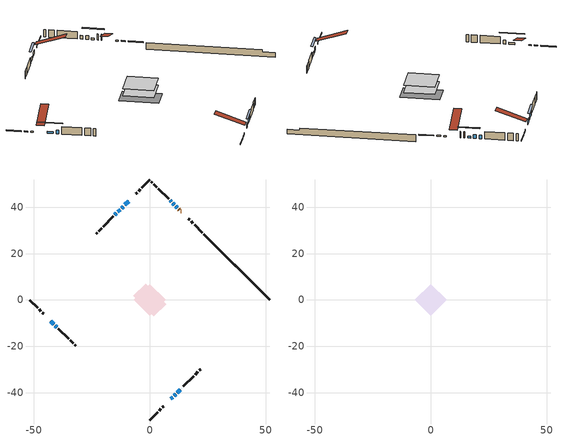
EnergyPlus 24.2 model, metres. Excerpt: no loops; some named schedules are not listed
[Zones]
conditioned space
 floor adiabatic (AdiabaticFloorConstruction): -6.9,0 0,6.9 6.9,0 0,-6.9 z0.91
 floor foundation (Slab1 construction): -7.11,1.74 -1.74,7.11 7.11,-1.74 1.74,-7.11 z-1.32
 wall outside (RimJoist1 construction): 0,-51.75 3.34,-48.41 / -51.75,0 -48.41,-3.34 / 0,51.75 -3.34,48.41 / 22.65,29.11 19.31,32.45 z0.91:1.21
 wall outside (RimJoist2 construction): 4,-47.76 4.82,-46.94 / -47.76,-4 -46.94,-4.82 / -4,47.76 -4.82,46.94 / 18.65,33.11 17.83,33.92 z0.91:1.21
 wall outside (RimJoist3 construction): 5.47,-46.28 6.01,-45.75 / -46.28,-5.47 -45.75,-6.01 / -5.47,46.28 -6.01,45.75 / 17.17,34.58 16.64,35.11 z0.91:1.21
 wall outside (AdiabaticWallConstruction 1): 13.56,38.2 13.41,38.34 / 12.76,39 12.55,39.21 z0.91:2.94
 wall outside (AdiabaticWallConstruction): 9.09,-42.66 9.85,-41.9 / -9.09,42.66 -10.78,40.98 / -12.74,39.02 -13.71,38.04 / -40.71,-11.04 -40.09,-11.66 / 11.81,-39.94 13.06,-38.7 / 13.71,-38.04 13.8,-37.96 / 10.59,41.17 9.96,41.79 / 9.31,42.45 8.77,42.98 / -14.37,37.39 -15.05,36.71 z0.91:2.13; -11.43,40.32 -12.08,39.67 / -42.66,-9.09 -41.37,-10.39 / 10.51,-41.25 11.16,-40.6 / 11.89,39.86 11.24,40.51 z0.91:1.52
 wall outside (Wall1 construction): 14.45,-37.3 18.89,-32.87 / -39.43,-12.32 -35,-16.76 / -15.7,36.05 -20.14,31.61 / 8.12,43.64 3.68,48.07 z0.91:3.35
 wall outside (Wall2 construction): 19.54,-32.21 20.79,-30.97 / -34.34,-17.41 -33.1,-18.66 / -20.8,30.96 -22.04,29.72 / 3.02,48.73 1.78,49.97 z0.91:3.35
 wall outside (Wall3 construction): 21.44,-30.31 21.91,-29.84 / -32.44,-19.31 -31.97,-19.78 / -22.7,29.06 -23.17,28.59 / 1.13,50.63 0.66,51.1 z0.91:3.35
 wall foundation (FoundationWall1 construction): 23.31,28.45,-1.32 23.31,28.45,0.91 48.91,2.84,0.91 48.91,2.84,0.22 51.75,0,0.22 51.75,0,-1.32
 window (WindowConstruction 7): 9.09,-42.66 9.85,-41.9 z0.91:2.13
 window (WindowConstruction 6): -9.09,42.66 -10.78,40.98 z0.91:2.13
 window (WindowConstruction 9): -11.43,40.32 -12.08,39.67 z0.91:1.52
 window (WindowConstruction 10): -42.66,-9.09 -41.37,-10.38 z0.91:1.52
 window (WindowConstruction 11): 10.51,-41.25 11.16,-40.6 z0.91:1.52
 window (WindowConstruction 12): 11.89,39.86 11.24,40.51 z0.91:1.52
 window (WindowConstruction): -12.74,39.02 -13.71,38.05 z0.91:2.13
 window (WindowConstruction 1): -40.71,-11.04 -40.09,-11.66 z0.91:2.13
 window (WindowConstruction 2): 11.81,-39.94 13.06,-38.7 z0.91:2.13
 window (WindowConstruction 3): 13.71,-38.04 13.79,-37.96 z0.91:2.13
 window (WindowConstruction 4): 10.59,41.17 9.97,41.79 z0.91:2.13
 window (WindowConstruction 5): 9.31,42.45 8.77,42.98 z0.91:2.13
 window (WindowConstruction 8): -14.37,37.39 -15.05,36.71 z0.91:2.13
 door (Door): 13.56,38.2 13.41,38.34 z0.91:2.94
 door (Door 1): 12.76,39 12.55,39.21 z0.91:2.94
 ceiling adiabatic (AdiabaticFloorConstruction): 0,-6.9 6.9,0 0,6.9 -6.9,0 z0.91
attic - vented
 floor to conditioned space (Floor1 construction Reversed): -6.9,0 0,6.9 6.9,0 0,-6.9 z3.35
 roof outside (Roof1 construction): 8.43,-43.32,3.35 1.72,-36.6,6.51 -0.05,-38.37,6.51 6.66,-45.09,3.35; -43.32,-8.43,3.35 -36.6,-1.72,6.51 -38.37,0.05,6.51 -45.09,-6.66,3.35; -8.43,43.32,3.35 -1.72,36.6,6.51 0.05,38.37,6.51 -6.66,45.09,3.35; 14.21,37.54,3.35 7.5,30.82,6.51 9.27,29.05,6.51 15.98,35.77,3.35
shading: -14.24,37.52 -9.28,42.48 -9.71,42.91 -14.67,37.95 z4.57; -39.21,-12.54 -44.82,-6.93 -45.25,-7.36 -39.64,-12.97 z4.57; 13.31,-38.44 8.35,-43.4 8.78,-43.83 13.74,-38.87 z4.57; 9.09,42.67 14.05,37.71 14.48,38.14 9.52,43.1 z4.57
[Building]
Building 1: Terrain=Suburbs
[Site:Location]
Quebec Intl AP_QC: Latitude {deg}=46.8; Longitude {deg}=-71.38; Time Zone {hr}=-5; Elevation {m}=74; Keep Site Location Information=Yes
[Site:GroundTemperature:Shallow]
0.0108218, -2.24938, -2.43038, -1.3578, 2.94801, 7.23376, 10.9493, 13.303, 13.5029, 11.5886, 7.96783, 3.81355
[Site:WaterMainsTemperature]
Calculation Method=Schedule; Temperature Schedule=mains temperature schedule
[Material] Roughness=Rough; Thermal Absorptance=0.9
Name | Thickness {m} | Conductivity {W/m-K} | Density {kg/m3} | Specific Heat {J/kg-K} | Solar Absorptance | Visible Absorptance
asphalt or fiberglass shingles | 0.00635 | 0.162714 | 1121.4 | 1465.45 | 0.4 | 0.4
ceiling loosefill ins | 0.169333 | 0.0480833 | 16.02 | 1046.75 | 0.7 | 0.7
ceiling stud and cavity | 0.1397 | 0.0903612 | 65.682 | 1177.47 | 0.7 | 0.7
concrete 4.0 in. | 0.1016 | 1.803125 | 2242.8 | 837.4 | 0.7 | 0.7
concrete 8.0 in. | 0.2032 | 1.803125 | 2242.8 | 837.4 | 0.7 | 0.7
door material | 0.04445 | 0.053851 | 512.64 | 1214.23 | 0.7 | 0.7
exterior vertical ins | 0.0427865 | 0.029427 | 32.04 | 1214.23 | 0.7 | 0.7
floor covering | 0.0127 | 0.0433444 | 54.468 | 1339.84 | 0.6 | 0.6
floor rigid ins; wall rigid ins | 0.512978 | 0.029427 | 32.04 | 1214.23 | 0.7 | 0.7
floor stud and cavity | 0.1397 | 1.75129 | 37.0049 | 1207.88 | 0.7 | 0.7
furniture material conditioned space 1 | 0.1524 | 0.115458 | 640.8 | 1214.23 | 0.6 | 0.6
gypsum board | 0.0127 | 0.160291 | 801 | 837.4 | 0.6 | 0.6
gypsum board 1 | 0.0127 | 0.160291 | 801 | 837.4 | 0.7 | 0.7
osb sheathing 0.5 in. | 0.0127 | 0.115458 | 512.64 | 1214.23 | 0.7 | 0.7
osb sheathing 0.75 in. | 0.01905 | 0.115458 | 512.64 | 1214.23 | 0.7 | 0.7
osb sheathing 2.0 in. | 0.0508 | 0.115458 | 512.64 | 1214.23 | 0.7 | 0.7
rim joist rigid ins | 0.051816 | 0.029427 | 32.04 | 1214.23 | 0.7 | 0.7
rim joist stud and cavity | 0.0508 | 0.559327 | 125.044 | 1163.47 | 0.6 | 0.6
rim joist stud and cavity 1 | 0.0508 | 0.647153 | 125.044 | 1163.47 | 0.6 | 0.6
rim joist stud and cavity 2 | 0.0508 | 0.0300966 | 125.044 | 1163.47 | 0.6 | 0.6
wall stud and cavity | 0.1397 | 0.0764338 | 139.0536 | 1170.24 | 0.7 | 0.7
wall stud and cavity 1 | 0.1397 | 0.0783975 | 139.0536 | 1170.24 | 0.7 | 0.7
wall stud and cavity 2 | 0.1397 | 0.0868986 | 139.0536 | 1170.24 | 0.7 | 0.7
wall stud and cavity 3 | 0.0889 | 0.380278 | 52.3479 | 1209.89 | 0.7 | 0.7
wall stud and cavity 4 | 0.0889 | 0.391764 | 83.0341 | 1211.67 | 0.7 | 0.7
wood siding | 0.0254 | 0.102417 | 544.68 | 1172.36 | 0.4 | 0.4
wood siding 1; wood siding 2; wood siding 3 | 0.0254 | 0.102417 | 544.68 | 1172.36 | 0.7 | 0.7
[WindowMaterial:SimpleGlazingSystem]
Name | U-Factor {W/m2-K} | Solar Heat Gain Coefficient
WindowMaterial | 2.92871 | 0.61
WindowMaterial 1 | 2.95483 | 0.57
WindowMaterial 2 | 3.06158 | 0.3
WindowMaterial 3 | 2.96164 | 0.56
WindowMaterial 4 | 2.90941 | 0.64
WindowMaterial 5 | 2.946882 | 0.64
WindowMaterial 6 | 2.949721 | 0.64
WindowMaterial 7 | 3.0383 | 0.46
[Construction]
AdiabaticFloorConstruction: floor stud and cavity, floor rigid ins, osb sheathing 0.75 in., floor covering
AdiabaticWallConstruction: wood siding 2, wall rigid ins, wall stud and cavity 3, gypsum board
AdiabaticWallConstruction 1: wood siding 3, wall rigid ins, wall stud and cavity 3, gypsum board
Door; Door 1: door material
Floor1 construction Reversed: gypsum board, ceiling stud and cavity, ceiling loosefill ins
FoundationWall1 construction: concrete 8.0 in., gypsum board 1
furniture construction conditioned space 1: furniture material conditioned space 1
PartitionWallConstruction: gypsum board, wall stud and cavity 4, gypsum board
RimJoist1 construction: wood siding 1, rim joist rigid ins, osb sheathing 2.0 in., rim joist stud and cavity
RimJoist2 construction: wood siding 1, rim joist rigid ins, osb sheathing 2.0 in., rim joist stud and cavity 1
RimJoist3 construction: wood siding 1, osb sheathing 2.0 in., rim joist stud and cavity 2
Roof1 construction: asphalt or fiberglass shingles
Slab1 construction: concrete 4.0 in.
Wall1 construction: wood siding, osb sheathing 0.5 in., wall stud and cavity, gypsum board
Wall2 construction: wood siding, osb sheathing 0.5 in., wall stud and cavity 1, gypsum board
Wall3 construction: wood siding, osb sheathing 0.5 in., wall stud and cavity 2, gypsum board
WindowConstruction: WindowMaterial
WindowConstruction 1; WindowConstruction 2; WindowConstruction 4: WindowMaterial 1
WindowConstruction 10; WindowConstruction 11; WindowConstruction 12; WindowConstruction 9: WindowMaterial 7
WindowConstruction 3: WindowMaterial 2
WindowConstruction 5: WindowMaterial 3
WindowConstruction 6: WindowMaterial 4
WindowConstruction 7: WindowMaterial 5
WindowConstruction 8: WindowMaterial 6
[Zone] Multiplier=1; Part of Total Floor Area=Yes
Name | Volume {m3}
attic - vented | 48.8864
conditioned space | 463.8
[Space]
Name | Zone | Volume {m3}
attic - vented 1 | attic - vented | 48.8864
conditioned space 1 | conditioned space | 463.8
[ZoneInfiltration:EffectiveLeakageArea]
infil attic - vented 1: Zone or Space=attic - vented 1; Schedule=Always On Discrete; Effective Air Leakage Area {cm2}=3511.75; Stack Coefficient=0.000220179; Wind Coefficient=1.00255e-05
[ZoneMixing]
whole house fan mix: Zone or Space=attic - vented; Schedule=Always On Continuous; Design Flow Rate Calculation Method=Flow/Zone; Design Flow Rate {m3/s}=0; Source Zone or Space=conditioned space
[SurfaceProperty:ExposedFoundationPerimeter]
Slab1: Exposed Perimeter Calculation Method=TotalExposedPerimeter; Total Exposed Perimeter {m}=40.234
[InternalMass] Zone or ZoneList=conditioned space; Space or SpaceList=conditioned space 1
Name | Construction | Surface Area {m2}
furniture mass conditioned space 1 | furniture construction conditioned space 1 | 76.0841
partition wall mass | PartitionWallConstruction | 190.21
[Lights]
interior lighting: Zone or ZoneList or Space or SpaceList=conditioned space 1; Schedule=interior lighting schedule; Design Level Calculation Method=LightingLevel; Lighting Level {W}=343.2; Return Air Fraction=0; Fraction Radiant=0.6; Fraction Visible=0.2; Fraction Replaceable=1
[People]
occupants: Zone or ZoneList or Space or SpaceList=conditioned space 1; Number of People Schedule=occupants schedule; Number of People Calculation Method=People; Number of People=3; Fraction Radiant=0.314171; Sensible Heat Fraction=0.56303; Activity Level Schedule=occupants activity schedule; Carbon Dioxide Generation Rate {m3/s-W}=0; Enable ASHRAE 55 Comfort Warnings=No; Mean Radiant Temperature Calculation Type=EnclosureAveraged
[ElectricEquipment] Zone or ZoneList or Space or SpaceList=conditioned space 1; Design Level Calculation Method=EquipmentLevel
Name | Schedule | Design Level {W} | Fraction Latent | Fraction Radiant | Fraction Lost
clothes dryer | clothes dryer schedule | 140.772 | 0.015 | 0.081 | 0.85
clothes washer | clothes washer schedule | 32.1985 | 0.03 | 0.162 | 0.7
cooking range | cooking range schedule | 215.147 | 0.08 | 0.432 | 0.2
dishwasher | dishwasher schedule | 66.8632 | 0.3 | 0.18 | 0.4
fridge | fridge schedule | 72.9452 | 0 | 0.6 | 0
mech vent bath fan 0 | mech vent bath fan 0 schedule | 50.2 | 0 | 0 | 1
mech vent house fan | mech vent house fan schedule | 19.9167 | 0 | 0 | 0.5
mech vent house fan cfis | mech vent house fan cfis schedule | 0 | 0 | 0 | 0
mech vent range fan 0 | mech vent range fan 0 schedule | 57 | 0 | 0 | 1
misc plug loads | misc plug loads schedule | 494.7 | 0.045 | 0.513 | 0.1
whole house fan | Always On Discrete | 0 | 0 | 0 | 1
[OtherEquipment] Zone or ZoneList or Space or SpaceList=conditioned space 1; Design Level Calculation Method=EquipmentLevel
Name | Fuel Type | Schedule | Design Level {W} | Fraction Latent | Fraction Radiant | Fraction Lost
clothes dryer 1 | Electricity | clothes dryer schedule | 0 | 0.015 | 0.081 | 0.85
cooking range 1 | Electricity | cooking range schedule | 0 | 0.08 | 0.432 | 0.2
general water use latent | None | general water use schedule | 62.594 | 1 | 0 | 0
general water use sensible | None | general water use schedule | -61.6891 | 0 | 0.6 | 0
mech vent house fan latent load | None | Always On Discrete | 0 | 1 | 0 | 0
mech vent house fan sensible load | None | Always On Discrete | 0 | 0 | 0 | 0
water heater energy adjustment1 | Electricity | Always On Discrete | 0.01 | 0 | 0 | 1
[ZoneInfiltration:DesignFlowRate] Zone or ZoneList or Space or SpaceList=conditioned space 1; Schedule=Always On Discrete; Design Flow Rate Calculation Method=Flow/Zone; Design Flow Rate {m3/s}=0
infil flow; natural vent flow; whole house fan flow
[AvailabilityManager:Scheduled]
furnace airloop Availability Manager: Schedule=Always On Discrete
[Foundation:Kiva]
Foundation Kiva 1: Initial Indoor Air Temperature {C}=18; Wall Height Above Grade {m}=0.910011; Wall Depth Below Slab {m}=0.2032; Custom Block Material Name 1=exterior vertical ins; Custom Block Depth 1 {m}=2.23001; Custom Block X Position 1 {m}=0.2159; Custom Block Z Position 1 {m}=0
[Foundation:Kiva:Settings]
Soil Conductivity {W/m-K}=0.849921; Soil Density {kg/m3}=1842.3; Soil Specific Heat {J/kg-K}=418.7; Ground Solar Absorptivity=0.9; Ground Thermal Absorptivity=0.9; Ground Surface Roughness {m}=0.03; Far-Field Width {m}=40; Deep-Ground Boundary Condition=ZeroFlux; Deep-Ground Depth {m}=40; Minimum Cell Dimension {m}=0.2; Maximum Cell Growth Coefficient=3; Simulation Timestep=Timestep
[Exterior:Lights]
exterior lighting: Schedule=exterior lighting schedule; Design Level {W}=75.6
[EnergyManagementSystem:GlobalVariable]
furnace_airloop_Fan_RTF
infil_program_Qfan
infil_program_Qinf
natural_vent_program_Qnv
natural_vent_program_Qwhf
[EnergyManagementSystem:Sensor]
Name | Output:Variable or Output:Meter Index Key | Output:Variable or Output:Meter
airflow_gain | infil flow | Infiltration Sensible Heat Gain Energy
airflow_gain_1 | natural vent flow | Infiltration Sensible Heat Gain Energy
airflow_gain_2 | whole house fan flow | Infiltration Sensible Heat Gain Energy
airflow_loss | infil flow | Infiltration Sensible Heat Loss Energy
airflow_loss_1 | natural vent flow | Infiltration Sensible Heat Loss Energy
airflow_loss_2 | whole house fan flow | Infiltration Sensible Heat Loss Energy
clg_load_cond |  | Cooling:EnergyTransfer:Zone:CONDITIONED SPACE
clg_sp_s; clg_sp_s_1 | cooling setpoint | Schedule Value
clothes_dryer_exhaust_0_sch_s | clothes dryer exhaust 0 schedule | Schedule Value
cool_season | cooling season schedule | Schedule Value
htg_load_cond |  | Heating:EnergyTransfer:Zone:CONDITIONED SPACE
htg_sp_s; htg_sp_s_1 | heating setpoint | Schedule Value
ig_ee_conv | clothes dryer | Electric Equipment Convective Heating Energy
ig_ee_conv_2 | cooking range | Electric Equipment Convective Heating Energy
ig_ee_conv_4 | fridge | Electric Equipment Convective Heating Energy
ig_ee_conv_5 | misc plug loads | Electric Equipment Convective Heating Energy
ig_ee_conv_6 | whole house fan | Electric Equipment Convective Heating Energy
ig_ee_rad | clothes dryer | Electric Equipment Radiant Heating Energy
ig_ee_rad_2 | cooking range | Electric Equipment Radiant Heating Energy
ig_ee_rad_4 | fridge | Electric Equipment Radiant Heating Energy
ig_ee_rad_5 | misc plug loads | Electric Equipment Radiant Heating Energy
ig_ee_rad_6 | whole house fan | Electric Equipment Radiant Heating Energy
ig_lgt_conv | interior lighting | Lights Convective Heating Energy
ig_lgt_rad | interior lighting | Lights Radiant Heating Energy
ig_lgt_vis | interior lighting | Lights Visible Radiation Heating Energy
ig_oe_conv | clothes dryer 1 | Other Equipment Convective Heating Energy
ig_oe_conv_1 | cooking range 1 | Other Equipment Convective Heating Energy
ig_oe_conv_2 | general water use latent | Other Equipment Convective Heating Energy
ig_oe_conv_3 | general water use sensible | Other Equipment Convective Heating Energy
ig_oe_conv_4 | water heater energy adjustment1 | Other Equipment Convective Heating Energy
ig_oe_rad | clothes dryer 1 | Other Equipment Radiant Heating Energy
ig_oe_rad_1 | cooking range 1 | Other Equipment Radiant Heating Energy
ig_oe_rad_2 | general water use latent | Other Equipment Radiant Heating Energy
ig_oe_rad_3 | general water use sensible | Other Equipment Radiant Heating Energy
ig_oe_rad_4 | water heater energy adjustment1 | Other Equipment Radiant Heating Energy
ig_ppl_conv | occupants | People Convective Heating Energy
ig_ppl_rad | occupants | People Radiant Heating Energy
im_conv | furniture mass conditioned space 1 | Surface Inside Face Convection Heat Gain Energy
im_conv_1 | partition wall mass | Surface Inside Face Convection Heat Gain Energy
im_ig | furniture mass conditioned space 1 | Surface Inside Face Internal Gains Radiation Heat Gain Energy
im_ig_1 | partition wall mass | Surface Inside Face Internal Gains Radiation Heat Gain Energy
im_lgt | furniture mass conditioned space 1 | Surface Inside Face Lights Radiation Heat Gain Energy
im_lgt_1 | partition wall mass | Surface Inside Face Lights Radiation Heat Gain Energy
im_sol | furniture mass conditioned space 1 | Surface Inside Face Solar Radiation Heat Gain Energy
im_sol_1 | partition wall mass | Surface Inside Face Solar Radiation Heat Gain Energy
im_surf | furniture mass conditioned space 1 | Surface Inside Face Net Surface Thermal Radiation Heat Gain Energy
im_surf_1 | partition wall mass | Surface Inside Face Net Surface Thermal Radiation Heat Gain Energy
mech_vent_bath_fan_0_sch_s | mech vent bath fan 0 schedule | Schedule Value
mech_vent_range_fan_0_sch_s | mech vent range fan 0 schedule | Schedule Value
mv_conv | mech vent bath fan 0 | Electric Equipment Convective Heating Energy
mv_conv_1 | mech vent house fan | Electric Equipment Convective Heating Energy
mv_conv_2 | mech vent house fan cfis | Electric Equipment Convective Heating Energy
mv_conv_3 | mech vent range fan 0 | Electric Equipment Convective Heating Energy
mv_conv_4 | mech vent house fan latent load | Other Equipment Convective Heating Energy
mv_conv_5 | mech vent house fan sensible load | Other Equipment Convective Heating Energy
mv_rad | mech vent bath fan 0 | Electric Equipment Radiant Heating Energy
mv_rad_1 | mech vent house fan | Electric Equipment Radiant Heating Energy
mv_rad_2 | mech vent house fan cfis | Electric Equipment Radiant Heating Energy
mv_rad_3 | mech vent range fan 0 | Electric Equipment Radiant Heating Energy
mv_rad_4 | mech vent house fan latent load | Other Equipment Radiant Heating Energy
mv_rad_5 | mech vent house fan sensible load | Other Equipment Radiant Heating Energy
natural_vent_s | natural vent schedule | Schedule Value
out_pb_s |  | Site Outdoor Air Barometric Pressure
out_wt_s |  | Site Outdoor Air Humidity Ratio
site_vw_s |  | Site Wind Speed
ss_back_out | Window1 | Surface Window Shortwave from Zone Back Out Window Heat Transfer Rate
ss_back_out_1 | Window10 | Surface Window Shortwave from Zone Back Out Window Heat Transfer Rate
ss_back_out_10 | Window7 | Surface Window Shortwave from Zone Back Out Window Heat Transfer Rate
ss_back_out_11 | Window8 | Surface Window Shortwave from Zone Back Out Window Heat Transfer Rate
ss_back_out_12 | Window9 | Surface Window Shortwave from Zone Back Out Window Heat Transfer Rate
ss_back_out_2 | Window11 | Surface Window Shortwave from Zone Back Out Window Heat Transfer Rate
ss_back_out_3 | Window12 | Surface Window Shortwave from Zone Back Out Window Heat Transfer Rate
ss_back_out_4 | Window14 | Surface Window Shortwave from Zone Back Out Window Heat Transfer Rate
ss_back_out_5 | Window15 | Surface Window Shortwave from Zone Back Out Window Heat Transfer Rate
ss_back_out_6 | Window2 | Surface Window Shortwave from Zone Back Out Window Heat Transfer Rate
ss_back_out_7 | Window3 | Surface Window Shortwave from Zone Back Out Window Heat Transfer Rate
ss_back_out_8 | Window4 | Surface Window Shortwave from Zone Back Out Window Heat Transfer Rate
ss_back_out_9 | Window6 | Surface Window Shortwave from Zone Back Out Window Heat Transfer Rate
ss_conv | Door1 | Surface Inside Face Convection Heat Gain Energy
ss_conv_1 | Door2 | Surface Inside Face Convection Heat Gain Energy
ss_conv_10 | Window4 | Surface Inside Face Convection Heat Gain Energy
ss_conv_11 | Window6 | Surface Inside Face Convection Heat Gain Energy
ss_conv_12 | Window7 | Surface Inside Face Convection Heat Gain Energy
ss_conv_13 | Window8 | Surface Inside Face Convection Heat Gain Energy
ss_conv_14 | Window9 | Surface Inside Face Convection Heat Gain Energy
ss_conv_2 | Window1 | Surface Inside Face Convection Heat Gain Energy
ss_conv_3 | Window10 | Surface Inside Face Convection Heat Gain Energy
ss_conv_4 | Window11 | Surface Inside Face Convection Heat Gain Energy
ss_conv_5 | Window12 | Surface Inside Face Convection Heat Gain Energy
ss_conv_6 | Window14 | Surface Inside Face Convection Heat Gain Energy
ss_conv_7 | Window15 | Surface Inside Face Convection Heat Gain Energy
ss_conv_8 | Window2 | Surface Inside Face Convection Heat Gain Energy
ss_conv_9 | Window3 | Surface Inside Face Convection Heat Gain Energy
ss_ig | Door1 | Surface Inside Face Internal Gains Radiation Heat Gain Energy
ss_ig_1 | Door2 | Surface Inside Face Internal Gains Radiation Heat Gain Energy
ss_ig_10 | Window4 | Surface Inside Face Internal Gains Radiation Heat Gain Energy
ss_ig_11 | Window6 | Surface Inside Face Internal Gains Radiation Heat Gain Energy
ss_ig_12 | Window7 | Surface Inside Face Internal Gains Radiation Heat Gain Energy
ss_ig_13 | Window8 | Surface Inside Face Internal Gains Radiation Heat Gain Energy
ss_ig_14 | Window9 | Surface Inside Face Internal Gains Radiation Heat Gain Energy
ss_ig_2 | Window1 | Surface Inside Face Internal Gains Radiation Heat Gain Energy
ss_ig_3 | Window10 | Surface Inside Face Internal Gains Radiation Heat Gain Energy
ss_ig_4 | Window11 | Surface Inside Face Internal Gains Radiation Heat Gain Energy
ss_ig_5 | Window12 | Surface Inside Face Internal Gains Radiation Heat Gain Energy
ss_ig_6 | Window14 | Surface Inside Face Internal Gains Radiation Heat Gain Energy
ss_ig_7 | Window15 | Surface Inside Face Internal Gains Radiation Heat Gain Energy
ss_ig_8 | Window2 | Surface Inside Face Internal Gains Radiation Heat Gain Energy
ss_ig_9 | Window3 | Surface Inside Face Internal Gains Radiation Heat Gain Energy
ss_lgt | Door1 | Surface Inside Face Lights Radiation Heat Gain Energy
ss_lgt_1 | Door2 | Surface Inside Face Lights Radiation Heat Gain Energy
ss_sol | Door1 | Surface Inside Face Solar Radiation Heat Gain Energy
ss_sol_1 | Door2 | Surface Inside Face Solar Radiation Heat Gain Energy
ss_surf | Door1 | Surface Inside Face Net Surface Thermal Radiation Heat Gain Energy
ss_surf_1 | Door2 | Surface Inside Face Net Surface Thermal Radiation Heat Gain Energy
ss_surf_10 | Window4 | Surface Inside Face Net Surface Thermal Radiation Heat Gain Energy
ss_surf_11 | Window6 | Surface Inside Face Net Surface Thermal Radiation Heat Gain Energy
ss_surf_12 | Window7 | Surface Inside Face Net Surface Thermal Radiation Heat Gain Energy
ss_surf_13 | Window8 | Surface Inside Face Net Surface Thermal Radiation Heat Gain Energy
ss_surf_14 | Window9 | Surface Inside Face Net Surface Thermal Radiation Heat Gain Energy
ss_surf_2 | Window1 | Surface Inside Face Net Surface Thermal Radiation Heat Gain Energy
ss_surf_3 | Window10 | Surface Inside Face Net Surface Thermal Radiation Heat Gain Energy
ss_surf_4 | Window11 | Surface Inside Face Net Surface Thermal Radiation Heat Gain Energy
ss_surf_5 | Window12 | Surface Inside Face Net Surface Thermal Radiation Heat Gain Energy
ss_surf_6 | Window14 | Surface Inside Face Net Surface Thermal Radiation Heat Gain Energy
ss_surf_7 | Window15 | Surface Inside Face Net Surface Thermal Radiation Heat Gain Energy
ss_surf_8 | Window2 | Surface Inside Face Net Surface Thermal Radiation Heat Gain Energy
ss_surf_9 | Window3 | Surface Inside Face Net Surface Thermal Radiation Heat Gain Energy
ss_trans_in | Window1 | Surface Window Transmitted Solar Radiation Rate
ss_trans_in_1 | Window10 | Surface Window Transmitted Solar Radiation Rate
ss_trans_in_10 | Window7 | Surface Window Transmitted Solar Radiation Rate
ss_trans_in_11 | Window8 | Surface Window Transmitted Solar Radiation Rate
ss_trans_in_12 | Window9 | Surface Window Transmitted Solar Radiation Rate
ss_trans_in_2 | Window11 | Surface Window Transmitted Solar Radiation Rate
ss_trans_in_3 | Window12 | Surface Window Transmitted Solar Radiation Rate
ss_trans_in_4 | Window14 | Surface Window Transmitted Solar Radiation Rate
ss_trans_in_5 | Window15 | Surface Window Transmitted Solar Radiation Rate
ss_trans_in_6 | Window2 | Surface Window Transmitted Solar Radiation Rate
ss_trans_in_7 | Window3 | Surface Window Transmitted Solar Radiation Rate
ss_trans_in_8 | Window4 | Surface Window Transmitted Solar Radiation Rate
ss_trans_in_9 | Window6 | Surface Window Transmitted Solar Radiation Rate
ss_trans_out | Window1 | Surface Inside Face Initial Transmitted Diffuse Transmitted Out Window Solar Radiation Rate
ss_trans_out_1 | Window10 | Surface Inside Face Initial Transmitted Diffuse Transmitted Out Window Solar Radiation Rate
ss_trans_out_10 | Window7 | Surface Inside Face Initial Transmitted Diffuse Transmitted Out Window Solar Radiation Rate
ss_trans_out_11 | Window8 | Surface Inside Face Initial Transmitted Diffuse Transmitted Out Window Solar Radiation Rate
ss_trans_out_12 | Window9 | Surface Inside Face Initial Transmitted Diffuse Transmitted Out Window Solar Radiation Rate
ss_trans_out_2 | Window11 | Surface Inside Face Initial Transmitted Diffuse Transmitted Out Window Solar Radiation Rate
ss_trans_out_3 | Window12 | Surface Inside Face Initial Transmitted Diffuse Transmitted Out Window Solar Radiation Rate
ss_trans_out_4 | Window14 | Surface Inside Face Initial Transmitted Diffuse Transmitted Out Window Solar Radiation Rate
ss_trans_out_5 | Window15 | Surface Inside Face Initial Transmitted Diffuse Transmitted Out Window Solar Radiation Rate
ss_trans_out_6 | Window2 | Surface Inside Face Initial Transmitted Diffuse Transmitted Out Window Solar Radiation Rate
ss_trans_out_7 | Window3 | Surface Inside Face Initial Transmitted Diffuse Transmitted Out Window Solar Radiation Rate
ss_trans_out_8 | Window4 | Surface Inside Face Initial Transmitted Diffuse Transmitted Out Window Solar Radiation Rate
ss_trans_out_9 | Window6 | Surface Inside Face Initial Transmitted Diffuse Transmitted Out Window Solar Radiation Rate
s_conv | Floor1 | Surface Inside Face Convection Heat Gain Energy
s_conv_1 | FoundationWall1 | Surface Inside Face Convection Heat Gain Energy
s_conv_10 | RimJoist2:315 | Surface Inside Face Convection Heat Gain Energy
